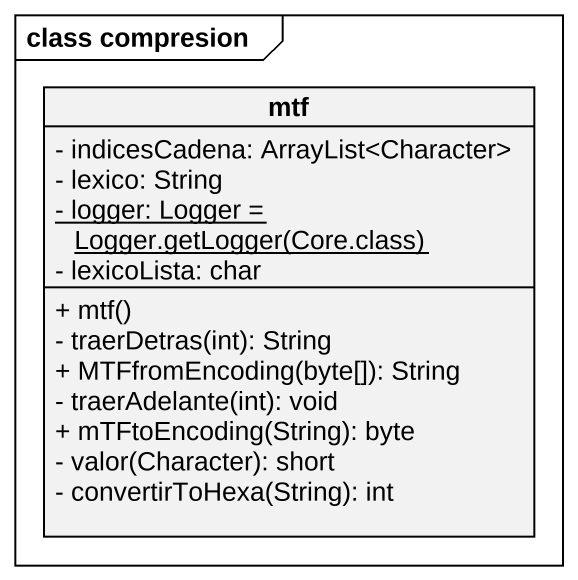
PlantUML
@startuml
mainframe class compresion
hide circle
hide empty members
skinparam classAttributeIconSize 0
class mtf {
  - indicesCadena: ArrayList<Character>
  - lexico: String
  {static} {field} - logger: Logger = Logger.getLogger(Core.class)
  - lexicoLista: char
  + mtf()
  - traerDetras(int): String
  + MTFfromEncoding(byte[]): String
  - traerAdelante(int): void
  + mTFtoEncoding(String): byte
  - valor(Character): short
  - convertirToHexa(String): int
}
@enduml
